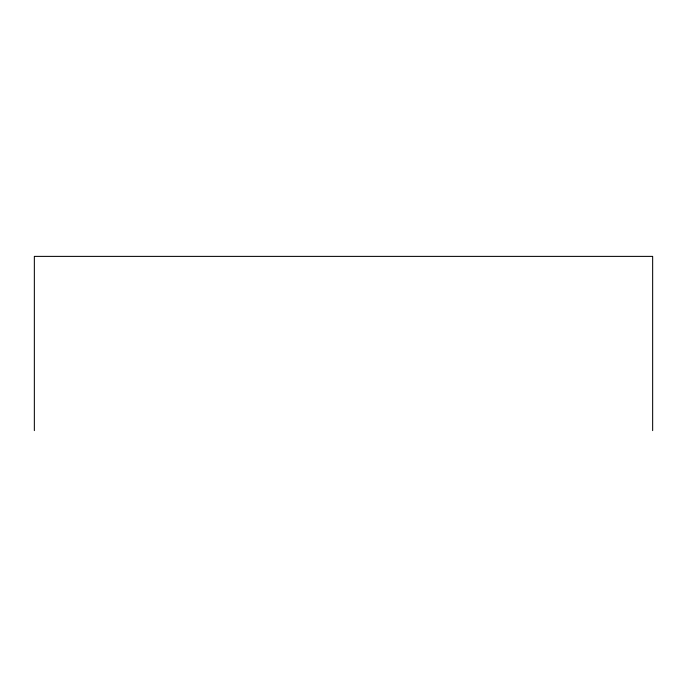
<?xml version="1.0" encoding="UTF-8"?>
<svg xmlns="http://www.w3.org/2000/svg" width="687" height="687" viewBox="0 0 687 687"><rect width="100%" height="100%" fill="white"/><g stroke="black" fill="none" stroke-linecap="round" stroke-linejoin="round"><path stroke-width="1.03" d="M652.65 430.612L652.65 256.388L34.35 256.388L34.35 430.612"/></g></svg>
